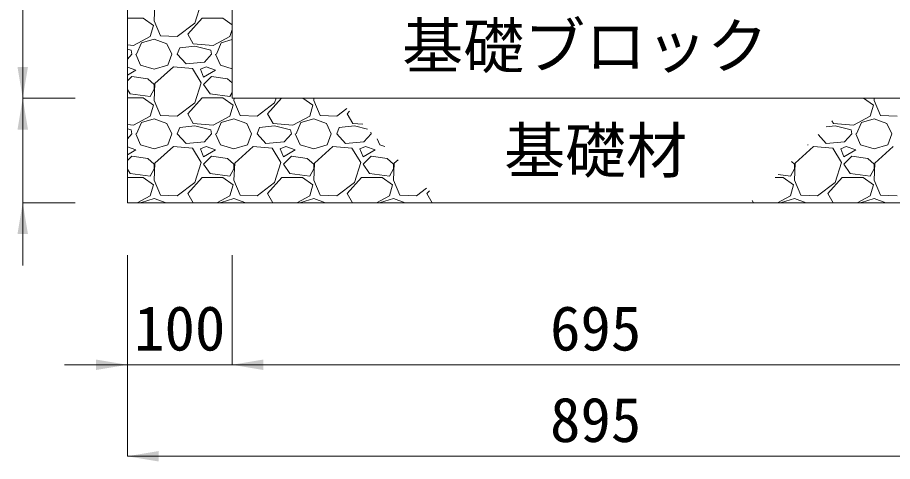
# Model space of a CAD drawing. Units: millimetres at full size. Extents: x 187207 to 255567, y 882048 to 905686.
# Drawn here: x 203517 to 204354, y 896393 to 896818 of the extents above; entities that cross this region are included whole.
import ezdxf
from ezdxf.enums import TextEntityAlignment as Align

# ---------------------------------------------------------------- set-up
doc = ezdxf.new("R2010")
doc.units = ezdxf.units.MM
doc.header["$LTSCALE"] = 20
for name, color, linetype, lineweight in [('基礎ブロック', 2, 'Continuous', 13), ('基礎材', 7, 'Continuous', 15), ('寸法線', 7, 'Continuous', 13), ('ﾊｯﾁﾝｸﾞ', 7, 'Continuous', 5)]:
    doc.layers.add(name, color=color, linetype=linetype, lineweight=lineweight)
doc.layers.add('文字', color=7, linetype='Continuous')
doc.styles.add('ＭＳ ゴシック', font='')
doc.styles.get('ＭＳ ゴシック').set_extended_font_data('MS Gothic')

# ---------------------------------------------------------------- blocks, each defined once
blk = doc.blocks.new('filled_arrow')
at = {"color": 0, "linetype": 'Continuous', "lineweight": -2}
blk.add_solid([(7.5, 1.25), (0, 0), (7.5, -1.25)], dxfattribs=at)

msp = doc.modelspace()

# ---------------------------------------------------------------- linework, layer by layer
at = {"layer": '基礎ブロック'}
for q in [(203722.37, 896840.37), (204417.37, 896740.37)]:
    msp.add_line((203722.37, 896740.37), q, dxfattribs=at)
at = {"layer": '基礎材'}
for p, q in [((203622.37, 896840.37), (203622.37, 896640.37)), ((203622.37, 896640.37), (204517.37, 896640.37))]:
    msp.add_line(p, q, dxfattribs=at)
at = {"layer": '寸法線'}
for p, q in [((203522.35, 896680.37), (203522.35, 896900.37)), ((203522.35, 896580.37), (203522.35, 896800.37)), ((203572.35, 896740.37), (203522.35, 896740.37)), ((203572.35, 896740.37), (203522.35, 896740.37)), ((203572.37, 896640.37), (203522.35, 896640.37)), ((203622.37, 896590.37), (203622.37, 896485.43)), ((203622.37, 896590.37), (203622.37, 896397.93)), ((203722.37, 896590.37), (203722.37, 896485.43)), ((203722.37, 896590.37), (203722.37, 896485.43)), ((203562.37, 896485.43), (203782.37, 896485.43)), ((203722.37, 896485.43), (204417.37, 896485.43)), ((204517.37, 896397.93), (203622.37, 896397.93))]:
    msp.add_line(p, q, dxfattribs=at)
at = {"layer": 'ﾊｯﾁﾝｸﾞ'}
for p, q in [((203648.75, 896830.53), (203647.99, 896814.53)), ((203686.85, 896812.24), (203692.95, 896831.29)), ((203622.35, 896816.81), (203637.32, 896816.81)), ((203637.32, 896816.81), (203647.23, 896809.95)), ((203647.99, 896814.53), (203654.09, 896800.05)), ((203679.99, 896801.57), (203693.71, 896816.81)), ((203693.71, 896816.81), (203713.52, 896816.81)), ((203713.52, 896816.81), (203722.35, 896810.7)), ((203647.23, 896809.95), (203644.18, 896799.29)), ((203670.09, 896799.29), (203686.85, 896812.24)), ((203722.35, 896806.18), (203720.38, 896799.29)), ((203644.18, 896799.29), (203628.18, 896790.9)), ((203654.09, 896800.05), (203670.09, 896799.29)), ((203685.33, 896792.43), (203679.99, 896801.57)), ((203720.38, 896799.29), (203704.38, 896790.9)), ((203628.18, 896790.9), (203622.35, 896791.37)), ((203631.23, 896782.52), (203635.8, 896793.19)), ((203635.8, 896793.19), (203647.99, 896797)), ((203647.99, 896797), (203660.18, 896792.43)), ((203660.18, 896792.43), (203664.75, 896782.52)), ((203686.85, 896790.14), (203672.37, 896788.62)), ((203704.38, 896790.9), (203685.33, 896792.43)), ((203702.09, 896786.33), (203686.85, 896790.14)), ((203707.43, 896782.52), (203712, 896793.19)), ((203712, 896793.19), (203722.35, 896796.42)), ((203625.89, 896786.33), (203622.35, 896787.22)), ((203626.65, 896782.52), (203622.35, 896777.74)), ((203626.65, 896782.52), (203625.89, 896786.33)), ((203630.46, 896782.52), (203635.04, 896771.85)), ((203660.94, 896771.85), (203664.75, 896782.52)), ((203670.09, 896782.52), (203672.37, 896788.62)), ((203678.47, 896773.38), (203670.09, 896782.52)), ((203702.85, 896782.52), (203696, 896774.9)), ((203702.85, 896782.52), (203702.09, 896786.33)), ((203706.66, 896782.52), (203711.24, 896771.85)), ((203696, 896774.9), (203678.47, 896773.38)), ((203630.46, 896767.28), (203622.35, 896769.99)), ((203622.35, 896762.41), (203630.46, 896767.28)), ((203635.04, 896771.85), (203647.99, 896768.04)), ((203647.99, 896768.04), (203660.94, 896771.85)), ((203666.28, 896770.33), (203648.75, 896754.33)), ((203684.57, 896768.81), (203666.28, 896770.33)), ((203692.95, 896755.09), (203684.57, 896768.81)), ((203697.52, 896770.33), (203692.19, 896768.04)), ((203692.19, 896768.04), (203695.23, 896760.42)), ((203695.23, 896760.42), (203706.66, 896767.28)), ((203706.66, 896767.28), (203697.52, 896770.33)), ((203711.24, 896771.85), (203722.35, 896768.59)), ((203626.65, 896761.19), (203622.35, 896756.88)), ((203641.89, 896758.9), (203626.65, 896761.19)), ((203647.99, 896753.57), (203641.89, 896758.9)), ((203702.85, 896761.19), (203695.23, 896753.57)), ((203718.09, 896758.9), (203702.85, 896761.19)), ((203722.35, 896755.18), (203718.09, 896758.9)), ((203622.35, 896748.59), (203625.13, 896744.42)), ((203644.18, 896742.14), (203647.99, 896748.99)), ((203648.75, 896754.33), (203647.99, 896738.33)), ((203647.99, 896748.99), (203647.99, 896753.57)), ((203686.85, 896736.04), (203692.95, 896755.09)), ((203695.23, 896753.57), (203701.33, 896744.42)), ((203622.35, 896740.61), (203637.32, 896740.61)), ((203625.13, 896744.42), (203644.18, 896742.14)), ((203637.32, 896740.61), (203647.23, 896733.75)), ((203679.99, 896725.37), (203693.71, 896740.61)), ((203693.71, 896740.61), (203713.52, 896740.61)), ((203701.33, 896744.42), (203720.38, 896742.14)), ((203713.52, 896740.61), (203723.43, 896733.75)), ((203720.38, 896742.14), (203722.35, 896745.68)), ((203724.29, 896740.37), (203724.19, 896738.33)), ((203756.19, 896725.37), (203769.69, 896740.37)), ((203763.05, 896736.04), (203764.44, 896740.37)), ((203790.07, 896740.37), (203799.63, 896733.75)), ((203800.49, 896740.37), (203800.39, 896738.33)), ((204325.7, 896740.37), (204335.25, 896733.75)), ((204336.11, 896740.37), (204336.01, 896738.33)), ((203647.23, 896733.75), (203644.18, 896723.09)), ((203647.99, 896738.33), (203654.09, 896723.85)), ((203670.09, 896723.09), (203686.85, 896736.04)), ((203723.43, 896733.75), (203720.38, 896723.09)), ((203724.19, 896738.33), (203730.29, 896723.85)), ((203746.29, 896723.09), (203763.05, 896736.04)), ((203799.63, 896733.75), (203796.58, 896723.09)), ((203800.39, 896738.33), (203806.49, 896723.85)), ((203822.49, 896723.09), (203832.16, 896730.56)), ((204335.25, 896733.75), (204332.2, 896723.09)), ((204336.01, 896738.33), (204342.11, 896723.85)), ((203644.18, 896723.09), (203628.18, 896714.7)), ((203654.09, 896723.85), (203670.09, 896723.09)), ((203685.33, 896716.23), (203679.99, 896725.37)), ((203720.38, 896723.09), (203704.38, 896714.7)), ((203730.29, 896723.85), (203746.29, 896723.09)), ((203761.53, 896716.23), (203756.19, 896725.37)), ((203796.58, 896723.09), (203780.58, 896714.7)), ((203806.49, 896723.85), (203822.49, 896723.09)), ((203832.39, 896725.37), (203834.74, 896727.98)), ((203837.73, 896716.23), (203832.39, 896725.37)), ((204332.2, 896723.09), (204316.2, 896714.7)), ((204342.11, 896723.85), (204358.11, 896723.09)), ((203628.18, 896714.7), (203622.35, 896715.17)), ((203631.23, 896706.32), (203635.8, 896716.99)), ((203635.8, 896716.99), (203647.99, 896720.8)), ((203647.99, 896720.8), (203660.18, 896716.23)), ((203660.18, 896716.23), (203664.75, 896706.32)), ((203686.85, 896713.94), (203672.37, 896712.42)), ((203704.38, 896714.7), (203685.33, 896716.23)), ((203702.09, 896710.13), (203686.85, 896713.94)), ((203707.43, 896706.32), (203712, 896716.99)), ((203712, 896716.99), (203724.19, 896720.8)), ((203724.19, 896720.8), (203736.38, 896716.23)), ((203736.38, 896716.23), (203740.95, 896706.32)), ((203763.05, 896713.94), (203748.57, 896712.42)), ((203780.58, 896714.7), (203761.53, 896716.23)), ((203778.29, 896710.13), (203763.05, 896713.94)), ((203783.63, 896706.32), (203788.2, 896716.99)), ((203788.2, 896716.99), (203800.39, 896720.8)), ((203800.39, 896720.8), (203812.58, 896716.23)), ((203812.58, 896716.23), (203817.15, 896706.32)), ((203839.25, 896713.94), (203824.77, 896712.42)), ((203847.25, 896715.47), (203837.73, 896716.23)), ((203851.95, 896710.77), (203839.25, 896713.94)), ((204298.68, 896713.94), (204290.04, 896713.03)), ((204297.15, 896716.23), (204295.71, 896718.7)), ((204316.2, 896714.7), (204297.15, 896716.23)), ((204313.92, 896710.13), (204298.68, 896713.94)), ((204319.25, 896706.32), (204323.82, 896716.99)), ((204323.82, 896716.99), (204336.01, 896720.8)), ((204336.01, 896720.8), (204348.21, 896716.23)), ((204348.21, 896716.23), (204352.78, 896706.32)), ((203625.89, 896710.13), (203622.35, 896711.02)), ((203626.65, 896706.32), (203622.35, 896701.54)), ((203626.65, 896706.32), (203625.89, 896710.13)), ((203630.46, 896706.32), (203635.04, 896695.65)), ((203660.94, 896695.65), (203664.75, 896706.32)), ((203670.09, 896706.32), (203672.37, 896712.42)), ((203678.47, 896697.18), (203670.09, 896706.32)), ((203702.85, 896706.32), (203696, 896698.7)), ((203702.85, 896706.32), (203702.09, 896710.13)), ((203706.66, 896706.32), (203711.24, 896695.65)), ((203737.14, 896695.65), (203740.95, 896706.32)), ((203746.29, 896706.32), (203748.57, 896712.42)), ((203754.67, 896697.18), (203746.29, 896706.32)), ((203779.05, 896706.32), (203772.2, 896698.7)), ((203779.05, 896706.32), (203778.29, 896710.13)), ((203782.86, 896706.32), (203787.44, 896695.65)), ((203813.34, 896695.65), (203817.15, 896706.32)), ((203822.49, 896706.32), (203824.77, 896712.42)), ((203830.87, 896697.18), (203822.49, 896706.32)), ((203855.25, 896706.32), (203848.4, 896698.7)), ((203855.25, 896706.32), (203854.97, 896707.75)), ((204290.29, 896697.18), (204282.59, 896705.58)), ((204314.68, 896706.32), (204307.82, 896698.7)), ((204314.68, 896706.32), (204313.92, 896710.13)), ((204318.49, 896706.32), (204323.06, 896695.65)), ((204348.97, 896695.65), (204352.78, 896706.32)), ((203696, 896698.7), (203678.47, 896697.18)), ((203772.2, 896698.7), (203754.67, 896697.18)), ((203848.4, 896698.7), (203830.87, 896697.18)), ((203861.06, 896701.66), (203863.64, 896695.65)), ((204307.82, 896698.7), (204290.29, 896697.18)), ((203630.46, 896691.08), (203622.35, 896693.79)), ((203622.35, 896686.21), (203630.46, 896691.08)), ((203635.04, 896695.65), (203647.99, 896691.84)), ((203647.99, 896691.84), (203660.94, 896695.65)), ((203666.28, 896694.13), (203648.75, 896678.13)), ((203684.57, 896692.61), (203666.28, 896694.13)), ((203692.95, 896678.89), (203684.57, 896692.61)), ((203697.52, 896694.13), (203692.19, 896691.84)), ((203692.19, 896691.84), (203695.23, 896684.22)), ((203695.23, 896684.22), (203706.66, 896691.08)), ((203706.66, 896691.08), (203697.52, 896694.13)), ((203711.24, 896695.65), (203724.19, 896691.84)), ((203724.19, 896691.84), (203737.14, 896695.65)), ((203742.48, 896694.13), (203724.95, 896678.13)), ((203760.77, 896692.61), (203742.48, 896694.13)), ((203769.15, 896678.89), (203760.77, 896692.61)), ((203773.72, 896694.13), (203768.39, 896691.84)), ((203768.39, 896691.84), (203771.43, 896684.22)), ((203771.43, 896684.22), (203782.86, 896691.08)), ((203782.86, 896691.08), (203773.72, 896694.13)), ((203787.44, 896695.65), (203800.39, 896691.84)), ((203800.39, 896691.84), (203813.34, 896695.65)), ((203818.68, 896694.13), (203801.15, 896678.13)), ((203836.97, 896692.61), (203818.68, 896694.13)), ((203845.35, 896678.89), (203836.97, 896692.61)), ((203849.92, 896694.13), (203844.59, 896691.84)), ((203844.59, 896691.84), (203847.63, 896684.22)), ((203847.63, 896684.22), (203859.06, 896691.08)), ((203859.06, 896691.08), (203849.92, 896694.13)), ((203863.64, 896695.65), (203868.5, 896694.22)), ((204278.1, 896694.13), (204260.58, 896678.13)), ((204272.61, 896695.61), (204272.77, 896695.65)), ((204272.77, 896695.65), (204272.83, 896695.83)), ((204296.39, 896692.61), (204278.1, 896694.13)), ((204304.77, 896678.89), (204296.39, 896692.61)), ((204309.34, 896694.13), (204304.01, 896691.84)), ((204304.01, 896691.84), (204307.06, 896684.22)), ((204307.06, 896684.22), (204318.49, 896691.08)), ((204318.49, 896691.08), (204309.34, 896694.13)), ((204323.06, 896695.65), (204336.01, 896691.84)), ((204336.01, 896691.84), (204348.97, 896695.65)), ((204354.3, 896694.13), (204336.78, 896678.13)), ((203626.65, 896684.99), (203622.35, 896680.68)), ((203641.89, 896682.7), (203626.65, 896684.99)), ((203647.99, 896677.37), (203641.89, 896682.7)), ((203702.85, 896684.99), (203695.23, 896677.37)), ((203718.09, 896682.7), (203702.85, 896684.99)), ((203724.19, 896677.37), (203718.09, 896682.7)), ((203779.05, 896684.99), (203771.43, 896677.37)), ((203794.29, 896682.7), (203779.05, 896684.99)), ((203800.39, 896677.37), (203794.29, 896682.7)), ((203855.25, 896684.99), (203847.63, 896677.37)), ((203870.49, 896682.7), (203855.25, 896684.99)), ((203876.59, 896677.37), (203870.49, 896682.7)), ((203881.14, 896681.58), (203877.35, 896678.13)), ((204314.68, 896684.99), (204307.06, 896677.37)), ((204329.92, 896682.7), (204314.68, 896684.99)), ((204336.01, 896677.37), (204329.92, 896682.7)), ((203622.35, 896672.39), (203625.13, 896668.22)), ((203644.18, 896665.94), (203647.99, 896672.79)), ((203648.75, 896678.13), (203647.99, 896662.13)), ((203647.99, 896672.79), (203647.99, 896677.37)), ((203686.85, 896659.84), (203692.95, 896678.89)), ((203695.23, 896677.37), (203701.33, 896668.22)), ((203720.38, 896665.94), (203724.19, 896672.79)), ((203724.95, 896678.13), (203724.19, 896662.13)), ((203724.19, 896672.79), (203724.19, 896677.37)), ((203763.05, 896659.84), (203769.15, 896678.89)), ((203771.43, 896677.37), (203777.53, 896668.22)), ((203796.58, 896665.94), (203800.39, 896672.79)), ((203801.15, 896678.13), (203800.39, 896662.13)), ((203800.39, 896672.79), (203800.39, 896677.37)), ((203839.25, 896659.84), (203845.35, 896678.89)), ((203847.63, 896677.37), (203853.73, 896668.22)), ((203872.78, 896665.94), (203876.59, 896672.79)), ((203877.35, 896678.13), (203876.59, 896662.13)), ((203876.59, 896672.79), (203876.59, 896677.37)), ((204256, 896665.94), (204259.81, 896672.79)), ((204259.81, 896677.37), (204256.91, 896679.91)), ((204260.58, 896678.13), (204259.81, 896662.13)), ((204259.81, 896672.79), (204259.81, 896677.37)), ((204298.68, 896659.84), (204304.77, 896678.89)), ((204307.06, 896677.37), (204313.15, 896668.22)), ((204332.2, 896665.94), (204336.01, 896672.79)), ((204336.78, 896678.13), (204336.01, 896662.13)), ((204336.01, 896672.79), (204336.01, 896677.37)), ((203622.35, 896664.41), (203637.32, 896664.41)), ((203625.13, 896668.22), (203644.18, 896665.94)), ((203637.32, 896664.41), (203647.23, 896657.55)), ((203679.99, 896649.17), (203693.71, 896664.41)), ((203693.71, 896664.41), (203713.52, 896664.41)), ((203701.33, 896668.22), (203720.38, 896665.94)), ((203713.52, 896664.41), (203723.43, 896657.55)), ((203756.19, 896649.17), (203769.91, 896664.41)), ((203769.91, 896664.41), (203789.72, 896664.41)), ((203777.53, 896668.22), (203796.58, 896665.94)), ((203789.72, 896664.41), (203799.63, 896657.55)), ((203832.39, 896649.17), (203846.11, 896664.41)), ((203846.11, 896664.41), (203865.92, 896664.41)), ((203853.73, 896668.22), (203872.78, 896665.94)), ((203865.92, 896664.41), (203875.83, 896657.55)), ((204241.42, 896664.41), (204249.15, 896664.41)), ((204244.34, 896667.34), (204256, 896665.94)), ((204249.15, 896664.41), (204259.05, 896657.55)), ((204291.82, 896649.17), (204305.53, 896664.41)), ((204305.53, 896664.41), (204325.35, 896664.41)), ((204313.15, 896668.22), (204332.2, 896665.94)), ((204325.35, 896664.41), (204335.25, 896657.55)), ((203647.23, 896657.55), (203644.18, 896646.89)), ((203647.99, 896662.13), (203654.09, 896647.65)), ((203670.09, 896646.89), (203686.85, 896659.84)), ((203723.43, 896657.55), (203720.38, 896646.89)), ((203724.19, 896662.13), (203730.29, 896647.65)), ((203746.29, 896646.89), (203763.05, 896659.84)), ((203799.63, 896657.55), (203796.58, 896646.89)), ((203800.39, 896662.13), (203806.49, 896647.65)), ((203822.49, 896646.89), (203839.25, 896659.84)), ((203875.83, 896657.55), (203872.78, 896646.89)), ((203876.59, 896662.13), (203882.69, 896647.65)), ((204259.05, 896657.55), (204256, 896646.89)), ((204259.81, 896662.13), (204265.91, 896647.65)), ((204281.91, 896646.89), (204298.68, 896659.84)), ((204335.25, 896657.55), (204332.2, 896646.89)), ((204336.01, 896662.13), (204342.11, 896647.65)), ((203644.18, 896646.89), (203631.74, 896640.37)), ((203654.09, 896647.65), (203670.09, 896646.89)), ((203685.13, 896640.37), (203679.99, 896649.17)), ((203720.38, 896646.89), (203707.94, 896640.37)), ((203730.29, 896647.65), (203746.29, 896646.89)), ((203761.33, 896640.37), (203756.19, 896649.17)), ((203796.58, 896646.89), (203784.14, 896640.37)), ((203806.49, 896647.65), (203822.49, 896646.89)), ((203837.53, 896640.37), (203832.39, 896649.17)), ((203872.78, 896646.89), (203860.34, 896640.37)), ((203882.69, 896647.65), (203898.69, 896646.89)), ((203898.69, 896646.89), (203908.36, 896654.36)), ((203908.59, 896649.17), (203910.94, 896651.78)), ((203913.73, 896640.37), (203908.59, 896649.17)), ((204256, 896646.89), (204243.57, 896640.37)), ((204265.91, 896647.65), (204281.91, 896646.89)), ((204296.95, 896640.37), (204291.82, 896649.17)), ((204332.2, 896646.89), (204319.77, 896640.37)), ((204342.11, 896647.65), (204358.11, 896646.89)), ((203635.62, 896640.37), (203635.8, 896640.79)), ((203635.8, 896640.79), (203647.99, 896644.6)), ((203647.99, 896644.6), (203659.27, 896640.37)), ((203711.82, 896640.37), (203712, 896640.79)), ((203712, 896640.79), (203724.19, 896644.6)), ((203724.19, 896644.6), (203735.47, 896640.37)), ((203788.02, 896640.37), (203788.2, 896640.79)), ((203788.2, 896640.79), (203800.39, 896644.6)), ((203800.39, 896644.6), (203811.67, 896640.37)), ((203864.22, 896640.37), (203864.4, 896640.79)), ((203864.4, 896640.79), (203876.59, 896644.6)), ((203876.59, 896644.6), (203887.87, 896640.37)), ((204220.75, 896640.37), (204219.51, 896642.5)), ((204247.44, 896640.37), (204247.62, 896640.79)), ((204247.62, 896640.79), (204259.81, 896644.6)), ((204259.81, 896644.6), (204271.09, 896640.37)), ((204323.64, 896640.37), (204323.82, 896640.79)), ((204323.82, 896640.79), (204336.01, 896644.6)), ((204336.01, 896644.6), (204347.29, 896640.37))]:
    msp.add_line(p, q, dxfattribs=at)

# ---------------------------------------------------------------- block references
at = {"layer": '寸法線', "xscale": 4, "yscale": 4}
for p, rotation in [((203522.35, 896740.37), 90), ((203522.35, 896740.37), 270), ((203522.35, 896640.37), 270), ((203622.37, 896485.43), 180)]:
    msp.add_blockref('filled_arrow', p, dxfattribs=dict(at, rotation=rotation))
for p in [(203722.37, 896485.43), (203722.37, 896485.43), (203622.37, 896397.93)]:
    msp.add_blockref('filled_arrow', p, dxfattribs=at)

# ---------------------------------------------------------------- texts
at = {"layer": '寸法線', "style": 'ＭＳ ゴシック'}
for s, p in [('基礎材', (204069.78, 896690.37)), ('100', (203672.37, 896520.43)), ('695', (204069.87, 896520.43)), ('895', (204069.87, 896432.93))]:
    msp.add_text(s, height=42.72, dxfattribs=at).set_placement(p, align=Align.MIDDLE_CENTER)
at = {"layer": '文字', "style": 'ＭＳ ゴシック'}
msp.add_text('基礎ブロック', height=42.72, dxfattribs=at).set_placement((204059.85, 896790.37), align=Align.MIDDLE_CENTER)

doc.saveas('drawing.dxf')
